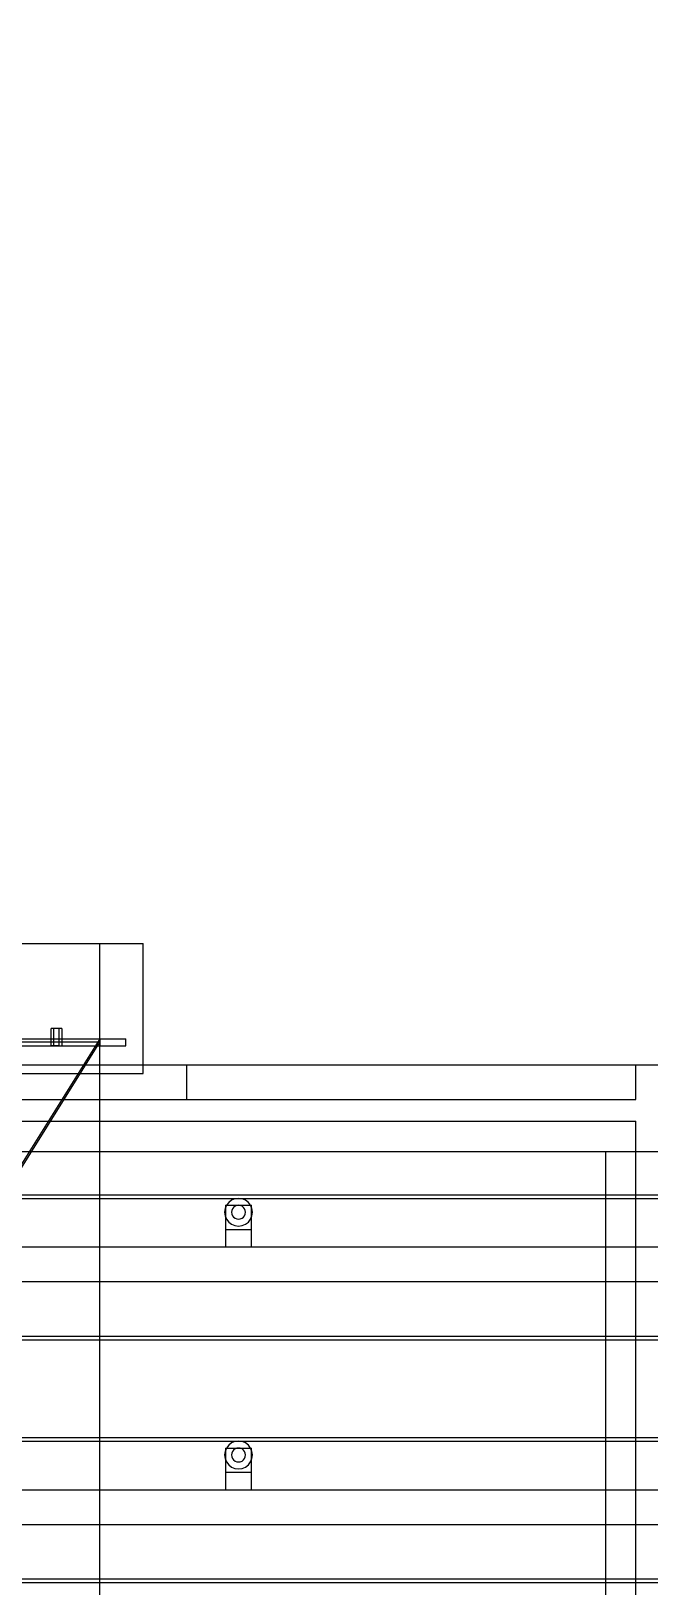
# Model space of a CAD drawing. Header units: millimetres. Extents: x -191664 to 191490, y -197311 to 10263.
# Drawn here: x 3725 to 4438, y -123801 to -122008 of the extents above; entities that cross this region are included whole.
import ezdxf

# ---------------------------------------------------------------- set-up
doc = ezdxf.new("R2010")
doc.units = ezdxf.units.MM
doc.layers.add('DET_secador_lateral', color=7, linetype='Continuous', lineweight=0)
doc.layers.add('R15_COTAS_TRANSPORTE_P', color=1, linetype='Continuous', lineweight=0)
doc.dimstyles.new('PLANTA_20', dxfattribs={"dimtxt": 50, "dimasz": 30, "dimexe": 30, "dimexo": 16, "dimgap": 20, "dimtad": 1, "dimtih": 1, "dimtoh": 1, "dimdec": 1, "dimzin": 0, "dimdsep": 46, "dimcen": 0.09, "dimadec": 0, "dimazin": 0, "dimtfac": 1, "dimtdec": 4, "dimtofl": 0, "dimtmove": 0, "dimatfit": 3, "dimfxl": 1, "dimtolj": 1, "dimtzin": 0, "dimarcsym": 0})

# ---------------------------------------------------------------- blocks, each defined once
blk = doc.blocks.new('*D133')
at = {"layer": 'Defpoints', "color": 0, "transparency": 16777216}
for p in [(439.7, -194148), (217.9, -194406.1), (-500, -194490), (-500, -194490), (500, -194490)]:
    blk.add_point(p, dxfattribs=at)
at = {"layer": 'R15_COTAS_TRANSPORTE_P', "color": 0, "lineweight": -2, "transparency": 16777216}
blk.add_arc((-500, -194490), 722.8, 2.3783, 17.6217, dxfattribs=at)
at = {"layer": 'R15_COTAS_TRANSPORTE_P', "color": 0, "transparency": 16777216}
for points in [[(184.1, -194272.8), (193.6, -194269.6), (179.2, -194242.8)], [(227.1, -194459.9), (217.2, -194460.1), (222.8, -194490)]]:
    blk.add_solid(points, dxfattribs=at)

msp = doc.modelspace()

# ---------------------------------------------------------------- linework, layer by layer
at = {"layer": 'DET_secador_lateral', "color": 253, "true_color": 0xa6b3ba}
for p, q in [((354.71, -123060), (3854.71, -123060)), ((3704.71, -123060), (3804.71, -123060)), ((3804.71, -123210), (3804.71, -123060)), ((3854.71, -123210), (3854.71, -123060)), ((354.71, -123210), (3854.71, -123210)), ((3704.71, -123210), (3804.71, -123210)), ((3804.71, -126175), (3804.71, -123210))]:
    msp.add_line(p, q, dxfattribs=at)
at = {"layer": 'DET_secador_lateral', "color": 9, "true_color": 0xbcc6c9}
for p, q in [((3751.71, -123158), (3748.71, -123158)), ((3748.71, -123178), (3748.71, -123158)), ((3757.71, -123158), (3751.71, -123158)), ((3751.71, -123178), (3751.71, -123158)), ((3760.71, -123158), (3757.71, -123158)), ((3757.71, -123178), (3757.71, -123158)), ((3760.71, -123158), (3760.71, -123178)), ((3751.71, -123178), (3748.71, -123178)), ((3757.71, -123178), (3751.71, -123178)), ((3757.71, -123178), (3760.71, -123178))]:
    msp.add_line(p, q, dxfattribs=at)
at = {"layer": 'DET_secador_lateral', "color": 8, "true_color": 0x617680}
for p, q in [((2474.71, -123170), (3834.71, -123170)), ((2474.71, -123178), (3834.71, -123178)), ((3804.71, -123170), (3834.71, -123170)), ((3804.71, -123170), (3804.71, -123178)), ((3804.71, -123178), (3834.71, -123178)), ((3834.71, -123178), (3834.71, -123170)), ((3949.71, -123362), (3979.71, -123362)), ((3949.71, -123362), (3949.71, -123390)), ((3979.71, -123390), (3979.71, -123362)), ((3949.71, -123390), (3979.71, -123390)), ((3949.71, -123390), (3949.71, -123410)), ((3979.71, -123410), (3979.71, -123390)), ((1454.71, -123410), (20754.71, -123410)), ((3949.71, -123410), (3979.71, -123410)), ((1454.71, -123450), (20754.71, -123450)), ((3949.71, -123642), (3979.71, -123642)), ((3949.71, -123642), (3949.71, -123670)), ((3979.71, -123670), (3979.71, -123642)), ((3949.71, -123670), (3979.71, -123670)), ((3949.71, -123670), (3949.71, -123690)), ((3979.71, -123690), (3979.71, -123670)), ((1454.71, -123690), (20754.71, -123690)), ((3949.71, -123690), (3979.71, -123690)), ((1454.71, -123730), (20754.71, -123730))]:
    msp.add_line(p, q, dxfattribs=at)
at = {"layer": 'DET_secador_lateral', "color": 253, "true_color": 0xa8b3b5}
for p, q in [((2504.71, -123170), (3804.71, -123170)), ((3804.71, -123174), (2504.71, -123174)), ((3804.71, -123170), (3704.71, -123330)), ((3704.71, -123334), (3804.71, -123174)), ((3804.71, -123170), (3804.71, -123174))]:
    msp.add_line(p, q, dxfattribs=at)
at = {"layer": 'DET_secador_lateral', "color": 251, "true_color": 0x536a64}
for p, q in [((1104.71, -123200), (21104.71, -123200)), ((1104.71, -123300), (21104.71, -123300)), ((4388.05, -123300), (4488.05, -123300)), ((4388.05, -123300), (4388.05, -125550))]:
    msp.add_line(p, q, dxfattribs=at)
at = {"layer": 'DET_secador_lateral', "color": 9, "true_color": 0xb8c6c1}
for p, q in [((2504.71, -123200), (3904.71, -123200)), ((3904.71, -123200), (4423.05, -123200)), ((3904.71, -123200), (3904.71, -123240)), ((4423.05, -123240), (4423.05, -123200)), ((2504.71, -123240), (3904.71, -123240)), ((3904.71, -123240), (4423.05, -123240))]:
    msp.add_line(p, q, dxfattribs=at)
at = {"layer": 'DET_secador_lateral', "color": 254, "true_color": 0xd8e0dc}
for p in [(2786.38, -123265), (4423.05, -125535)]:
    msp.add_line(p, (4423.05, -123265), dxfattribs=at)
at = {"layer": 'DET_secador_lateral', "color": 8, "true_color": 0x727f77}
for p, q in [((1554.71, -123350), (20654.71, -123350)), ((1554.71, -123354), (20654.71, -123354)), ((1554.71, -123630), (20654.71, -123630)), ((1554.71, -123634), (20654.71, -123634))]:
    msp.add_line(p, q, dxfattribs=at)
at = {"layer": 'DET_secador_lateral', "color": 253, "true_color": 0xa4b0b5}
for p, q in [((3949.26, -123365.86), (3948.71, -123370)), ((3950.86, -123362), (3949.26, -123365.86)), ((3953.4, -123358.69), (3950.86, -123362)), ((3956.71, -123356.14), (3953.4, -123358.69)), ((3960.57, -123354.55), (3956.71, -123356.14)), ((3957.78, -123366), (3956.98, -123367.93)), ((3959.06, -123364.34), (3957.78, -123366)), ((3960.71, -123363.07), (3959.06, -123364.34)), ((3964.71, -123354), (3960.57, -123354.55)), ((3962.64, -123362.27), (3960.71, -123363.07)), ((3964.71, -123362), (3962.64, -123362.27)), ((3968.85, -123354.55), (3964.71, -123354)), ((3966.78, -123362.27), (3964.71, -123362)), ((3968.71, -123363.07), (3966.78, -123362.27)), ((3970.37, -123364.34), (3968.71, -123363.07)), ((3972.71, -123356.14), (3968.85, -123354.55)), ((3971.64, -123366), (3970.37, -123364.34)), ((3972.44, -123367.93), (3971.64, -123366)), ((3976.03, -123358.69), (3972.71, -123356.14)), ((3978.57, -123362), (3976.03, -123358.69)), ((3980.17, -123365.86), (3978.57, -123362)), ((3980.71, -123370), (3980.17, -123365.86)), ((3948.71, -123370), (3949.26, -123374.14)), ((3949.26, -123374.14), (3950.86, -123378)), ((3950.86, -123378), (3953.4, -123381.31)), ((3953.4, -123381.31), (3956.71, -123383.86)), ((3956.98, -123367.93), (3956.71, -123370)), ((3956.71, -123370), (3956.98, -123372.07)), ((3956.71, -123383.86), (3960.57, -123385.45)), ((3956.98, -123372.07), (3957.78, -123374)), ((3957.78, -123374), (3959.06, -123375.66)), ((3959.06, -123375.66), (3960.71, -123376.93)), ((3960.71, -123376.93), (3962.64, -123377.73)), ((3962.64, -123377.73), (3964.71, -123378)), ((3964.71, -123378), (3966.78, -123377.73)), ((3966.78, -123377.73), (3968.71, -123376.93)), ((3968.71, -123376.93), (3970.37, -123375.66)), ((3968.85, -123385.45), (3972.71, -123383.86)), ((3970.37, -123375.66), (3971.64, -123374)), ((3971.64, -123374), (3972.44, -123372.07)), ((3972.71, -123370), (3972.44, -123367.93)), ((3972.44, -123372.07), (3972.71, -123370)), ((3972.71, -123383.86), (3976.03, -123381.31)), ((3976.03, -123381.31), (3978.57, -123378)), ((3978.57, -123378), (3980.17, -123374.14)), ((3980.17, -123374.14), (3980.71, -123370)), ((3960.57, -123385.45), (3964.71, -123386)), ((3964.71, -123386), (3968.85, -123385.45)), ((3956.71, -123636.14), (3953.4, -123638.69)), ((3960.57, -123634.55), (3956.71, -123636.14)), ((3964.71, -123634), (3960.57, -123634.55)), ((3968.85, -123634.55), (3964.71, -123634)), ((3972.71, -123636.14), (3968.85, -123634.55)), ((3976.03, -123638.69), (3972.71, -123636.14)), ((3949.26, -123645.86), (3948.71, -123650)), ((3948.71, -123650), (3949.26, -123654.14)), ((3950.86, -123642), (3949.26, -123645.86)), ((3949.26, -123654.14), (3950.86, -123658)), ((3953.4, -123638.69), (3950.86, -123642)), ((3956.98, -123647.93), (3956.71, -123650)), ((3956.71, -123650), (3956.98, -123652.07)), ((3957.78, -123646), (3956.98, -123647.93)), ((3956.98, -123652.07), (3957.78, -123654)), ((3959.06, -123644.34), (3957.78, -123646)), ((3957.78, -123654), (3959.06, -123655.66)), ((3960.71, -123643.07), (3959.06, -123644.34)), ((3962.64, -123642.27), (3960.71, -123643.07)), ((3964.71, -123642), (3962.64, -123642.27)), ((3966.78, -123642.27), (3964.71, -123642)), ((3968.71, -123643.07), (3966.78, -123642.27)), ((3970.37, -123644.34), (3968.71, -123643.07)), ((3971.64, -123646), (3970.37, -123644.34)), ((3970.37, -123655.66), (3971.64, -123654)), ((3972.44, -123647.93), (3971.64, -123646)), ((3971.64, -123654), (3972.44, -123652.07)), ((3972.71, -123650), (3972.44, -123647.93)), ((3972.44, -123652.07), (3972.71, -123650)), ((3978.57, -123642), (3976.03, -123638.69)), ((3980.17, -123645.86), (3978.57, -123642)), ((3978.57, -123658), (3980.17, -123654.14)), ((3980.71, -123650), (3980.17, -123645.86)), ((3980.17, -123654.14), (3980.71, -123650)), ((3950.86, -123658), (3953.4, -123661.31)), ((3953.4, -123661.31), (3956.71, -123663.86)), ((3956.71, -123663.86), (3960.57, -123665.45)), ((3959.06, -123655.66), (3960.71, -123656.93)), ((3960.57, -123665.45), (3964.71, -123666)), ((3960.71, -123656.93), (3962.64, -123657.73)), ((3962.64, -123657.73), (3964.71, -123658)), ((3964.71, -123658), (3966.78, -123657.73)), ((3964.71, -123666), (3968.85, -123665.45)), ((3966.78, -123657.73), (3968.71, -123656.93)), ((3968.71, -123656.93), (3970.37, -123655.66)), ((3968.85, -123665.45), (3972.71, -123663.86)), ((3972.71, -123663.86), (3976.03, -123661.31)), ((3976.03, -123661.31), (3978.57, -123658))]:
    msp.add_line(p, q, dxfattribs=at)
at = {"layer": 'DET_secador_lateral', "color": 251, "true_color": 0x66766c}
for p, q in [((1554.71, -123513), (20654.71, -123513)), ((1554.71, -123517), (20654.71, -123517)), ((1554.71, -123793), (20654.71, -123793)), ((1554.71, -123797), (20654.71, -123797))]:
    msp.add_line(p, q, dxfattribs=at)

# ---------------------------------------------------------------- dimensions: what is measured, and where the dimension line sits
at = {"layer": 'R15_COTAS_TRANSPORTE_P'}
dim = msp.add_angular_dim_2l(base=(217.89, -194406.09), line1=((-500, -194490), (500, -194490)), line2=((-500, -194490), (439.69, -194147.98)), dimstyle='PLANTA_20', dxfattribs=at)
dim.commit()
dim.dimension.update_dxf_attribs({"geometry": '*D133', "text_midpoint": (191490.46, -33543.69)})

doc.saveas('drawing.dxf')
